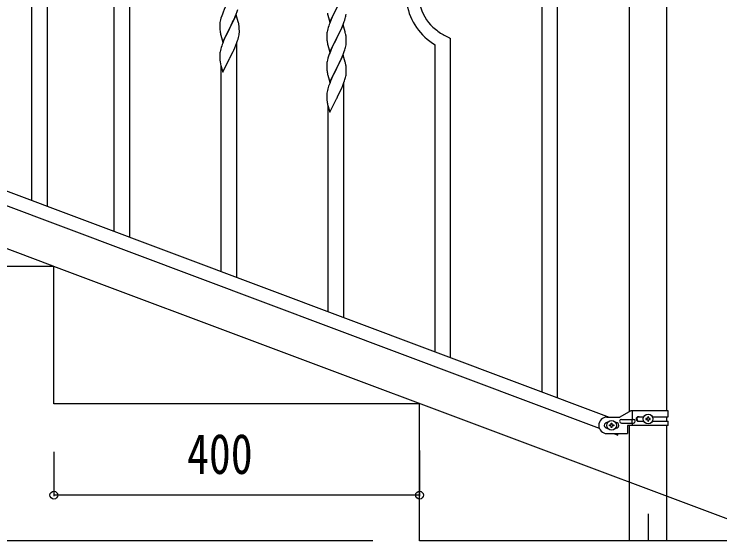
# Model space of a CAD drawing. Units: millimetres, scale not verified. Extents: x -4143 to 4140, y -2900 to 2898.
# Drawn here: x 2711 to 3483, y 698 to 1273 of the extents above; entities that cross this region are included whole.
import ezdxf
from ezdxf.enums import TextEntityAlignment as Align

# ---------------------------------------------------------------- set-up
doc = ezdxf.new("R2010")
doc.units = ezdxf.units.MM
doc.header["$LTSCALE"] = 10
for name, color, linetype in [('0-2_YKK_12', 2, 'Continuous'), ('0-3_YKK_A1', 4, 'Continuous'), ('0-4_YKK_D', 6, 'Continuous')]:
    doc.layers.add(name, color=color, linetype=linetype)
doc.styles.add('ＭＳ ゴシック', font='')
doc.styles.get('ＭＳ ゴシック').set_extended_font_data('MS Gothic')

msp = doc.modelspace()

# ---------------------------------------------------------------- linework, layer by layer
at = {"layer": '0-2_YKK_12'}
msp.add_line((3404.89, 727.16), (3404.89, 697.5), dxfattribs=at)
msp.add_line((3404.89, 727.16), (3404.89, 697.5), dxfattribs=at)
at = {"layer": '0-3_YKK_A1'}
for p, q in [((2730.89, 1069.6), (2730.89, 1926.88)), ((2747.89, 1063.22), (2747.89, 1920.5)), ((3288.89, 860.31), (3288.89, 1717.58)), ((3305.89, 853.93), (3305.89, 1711.21)), ((3384.64, 839), (3384.64, 1627.5)), ((3425.14, 1627.5), (3425.14, 839.79)), ((2837.89, 1029.47), (2837.89, 1378.61)), ((2820.89, 1035.84), (2820.89, 1371.53)), ((3074.39, 1272.12), (3074.6, 1273.45)), ((3188.89, 897.81), (3188.89, 1246.96)), ((2954.89, 985.58), (2954.89, 1241.85)), ((3171.89, 904.19), (3171.89, 1239.88)), ((2937.89, 991.96), (2937.89, 1216.54)), ((3071.89, 941.7), (3071.89, 1197.96)), ((3054.89, 948.07), (3054.89, 1172.66)), ((2658.39, 1096.79), (3362.25, 832.79)), ((2647.53, 1084.85), (3351.38, 820.84)), ((3554.89, 697.5), (2754.89, 997.5)), ((3154.89, 697.5), (3154.89, 847.5)), ((3386.01, 839.79), (3373.89, 832.79)), ((3426.89, 839.79), (3386.01, 839.79)), ((3387.92, 830.29), (3387.92, 839.79)), ((3426.89, 833.29), (3426.89, 839.79)), ((3359.89, 832.79), (3373.89, 832.79)), ((3360.52, 826.79), (3359.89, 826.79)), ((3369.89, 826.79), (3369.26, 826.79)), ((3375.69, 830.29), (3388.77, 830.29)), ((3375.69, 826.29), (3388.77, 826.29)), ((3387.36, 826.29), (3387.36, 830.29)), ((3387.92, 823.79), (3387.92, 826.29)), ((3394.29, 833.29), (3400.22, 833.29)), ((3394.29, 828.29), (3400.21, 828.29)), ((3403.45, 831.27), (3402.49, 831.27)), ((3406.33, 830.31), (3407.29, 830.31)), ((3409.56, 833.29), (3426.89, 833.29)), ((3409.56, 828.29), (3426.89, 828.29)), ((3425.14, 833.29), (3425.14, 828.29)), ((3426.89, 823.79), (3426.89, 828.29)), ((3360.52, 820.79), (3359.89, 820.79)), ((3363.45, 823.31), (3362.49, 823.31)), ((3366.33, 824.27), (3367.29, 824.27)), ((3369.89, 820.79), (3369.26, 820.79)), ((3382.39, 823.79), (3382.39, 814.79)), ((3426.89, 823.79), (3382.39, 823.79)), ((3384.64, 697.5), (3384.64, 823.79)), ((3425.14, 823.79), (3425.14, 697.5)), ((3359.89, 814.79), (3382.39, 814.79)), ((3367.53, 814.79), (3371.62, 813.25)), ((3371.62, 813.25), (3372.19, 814.79)), ((3554.89, 697.5), (3154.89, 697.5))]:
    msp.add_line(p, q, dxfattribs=at)
for points in [[(3054.06, 1274.53), (3054.32, 1273.35), (3054.57, 1272.39), (3056.84, 1264.75), (3064.06, 1279.61), (3064.23, 1279.94), (3068.34, 1288.25), (3069.68, 1291.17), (3070.75, 1293.68), (3072.14, 1297.22), (3072.85, 1299.23), (3073.47, 1301.21), (3073.99, 1303.14), (3074.3, 1304.53), (3074.54, 1305.89), (3074.7, 1307.18), (3074.76, 1308.01), (3074.78, 1308.81), (3074.78, 1309.96), (3074.73, 1311.68), (3074.67, 1312.93), (3074.56, 1314.34)], [(2954.29, 1305.48), (2947.06, 1290.63), (2946.9, 1290.3), (2944.55, 1285.64), (2942.79, 1281.99), (2942.34, 1281.02), (2941.23, 1278.56), (2939.96, 1275.54), (2939.17, 1273.51), (2938.45, 1271.5), (2937.66, 1269.02), (2937.14, 1267.09), (2936.83, 1265.69), (2936.59, 1264.34), (2936.43, 1263.05), (2936.37, 1262.22), (2936.34, 1261.42), (2936.36, 1259.56), (2936.39, 1258.55), (2936.44, 1257.6), (2936.54, 1256.16), (2936.69, 1254.85)], [(3071.29, 1294.46), (3064.06, 1279.61), (3063.72, 1278.94), (3061.11, 1273.74), (3060.01, 1271.44), (3059.34, 1270.01), (3058.23, 1267.55), (3056.56, 1263.51), (3055.99, 1261.99)], [(2937.06, 1252.67), (2937.32, 1251.5), (2937.57, 1250.54), (2939.84, 1242.89), (2947.06, 1257.75), (2947.23, 1258.08), (2948.95, 1261.47), (2950.45, 1264.53), (2951.34, 1266.4), (2952.89, 1269.82), (2953.33, 1270.82), (2954.37, 1273.35), (2955.5, 1276.38), (2956.17, 1278.38)], [(2954.29, 1272.61), (2947.06, 1257.75), (2946.9, 1257.42), (2943.9, 1251.44), (2942.79, 1249.12), (2941.67, 1246.69), (2940.59, 1244.19), (2939.56, 1241.66), (2938.99, 1240.14)], [(2957.02, 1263.07), (2956.8, 1264.01), (2956.55, 1264.97), (2954.29, 1272.61)], [(3053.39, 1251.61), (3053.35, 1250.8), (3053.34, 1250.4), (3053.36, 1248.54), (3053.39, 1247.53), (3053.44, 1246.59), (3053.54, 1245.15), (3053.69, 1243.84), (3053.83, 1242.85), (3054.01, 1241.89), (3054.11, 1241.42), (3054.32, 1240.48), (3054.57, 1239.53), (3056.84, 1231.88), (3064.06, 1246.74), (3064.23, 1247.07), (3066.16, 1250.87), (3067.67, 1253.97), (3068.34, 1255.38), (3069.68, 1258.3), (3070.54, 1260.31), (3071.76, 1263.34), (3072.5, 1265.36), (3073.01, 1266.86), (3073.61, 1268.83), (3073.99, 1270.27)], [(2957.76, 1253.29), (2957.78, 1254.09), (2957.78, 1255.23), (2957.73, 1256.96), (2957.67, 1258.21), (2957.56, 1259.62)], [(3071.29, 1261.6), (3064.06, 1246.74), (3063.9, 1246.41), (3061.55, 1241.75), (3059.79, 1238.1), (3059.34, 1237.14), (3058.23, 1234.68), (3056.96, 1231.66), (3056.17, 1229.63), (3055.45, 1227.61), (3054.66, 1225.13), (3054.14, 1223.21), (3053.83, 1221.81), (3053.59, 1220.46), (3053.43, 1219.16), (3053.37, 1218.33), (3053.34, 1217.53), (3053.36, 1215.67), (3053.39, 1214.66), (3053.44, 1213.72), (3053.54, 1212.28), (3053.69, 1210.96)], [(3054.96, 1258.99), (3054.52, 1257.52), (3054.03, 1255.61), (3053.74, 1254.22), (3053.52, 1252.89)], [(3074.02, 1252.06), (3073.68, 1253.47), (3073.49, 1254.2), (3071.29, 1261.6)], [(2937.11, 1219.57), (2937.32, 1218.63), (2937.64, 1217.43), (2938, 1216.16), (2939.84, 1210.03), (2947.06, 1224.88), (2947.23, 1225.21), (2948.95, 1228.6), (2950.9, 1232.58), (2951.57, 1234), (2952.68, 1236.45), (2953.96, 1239.46), (2955.14, 1242.5), (2955.85, 1244.51), (2956.32, 1246), (2956.87, 1247.94), (2957.2, 1249.35), (2957.47, 1250.72), (2957.66, 1252.03)], [(3074.76, 1242.27), (3074.78, 1243.07), (3074.78, 1244.22), (3074.73, 1245.95), (3074.67, 1247.19), (3074.56, 1248.6)], [(2937.96, 1237.13), (2937.52, 1235.66), (2937.03, 1233.75), (2936.74, 1232.37), (2936.52, 1231.03)], [(3073.87, 1236.92), (3074.2, 1238.34), (3074.47, 1239.7), (3074.66, 1241.02)], [(2936.39, 1229.75), (2936.35, 1228.94), (2936.34, 1228.54), (2936.36, 1226.68), (2936.39, 1225.68), (2936.44, 1224.73), (2936.52, 1223.57)], [(3054.06, 1208.79), (3054.32, 1207.61), (3054.57, 1206.65), (3056.84, 1199.01), (3064.06, 1213.87), (3064.23, 1214.2), (3065.95, 1217.58), (3067.45, 1220.64), (3068.34, 1222.51), (3069.89, 1225.93), (3070.33, 1226.93), (3071.37, 1229.46), (3072.5, 1232.49), (3073.17, 1234.49)], [(3071.29, 1228.73), (3064.06, 1213.87), (3063.9, 1213.54), (3060.9, 1207.56), (3059.79, 1205.23), (3058.67, 1202.8), (3057.59, 1200.3), (3056.56, 1197.77), (3055.99, 1196.25)], [(3074.02, 1219.19), (3073.8, 1220.13), (3073.55, 1221.08), (3071.29, 1228.73)], [(3074.76, 1209.41), (3074.78, 1210.21), (3074.78, 1211.35), (3074.73, 1213.08), (3074.67, 1214.32), (3074.56, 1215.73)], [(3054.11, 1175.69), (3054.32, 1174.75), (3054.64, 1173.54), (3055, 1172.28), (3056.84, 1166.14), (3064.06, 1181), (3064.23, 1181.33), (3065.95, 1184.71), (3067.9, 1188.7), (3068.57, 1190.12), (3069.68, 1192.56), (3070.96, 1195.58), (3072.14, 1198.62), (3072.85, 1200.63), (3073.32, 1202.11), (3073.87, 1204.05), (3074.2, 1205.47), (3074.47, 1206.83), (3074.66, 1208.15)], [(3054.96, 1193.25), (3054.52, 1191.78), (3054.03, 1189.87), (3053.74, 1188.48), (3053.52, 1187.15)], [(3053.39, 1185.87), (3053.35, 1185.06), (3053.34, 1184.66), (3053.36, 1182.8), (3053.39, 1181.79), (3053.44, 1180.85), (3053.52, 1179.69)], [(3154.89, 847.5), (2754.89, 847.5), (2754.89, 997.5), (2354.89, 997.5)], [(3364.41, 825.23), (3364.41, 826.19), (3365.37, 826.19), (3365.37, 825.23)], [(3402.49, 831.27), (3402.49, 830.31), (3403.45, 830.31)], [(3405.37, 832.23), (3405.37, 833.19), (3404.41, 833.19), (3404.41, 832.23)], [(3404.41, 829.35), (3404.41, 828.39), (3405.37, 828.39), (3405.37, 829.35)], [(3407.29, 830.31), (3407.29, 831.27), (3406.33, 831.27)], [(3362.49, 823.31), (3362.49, 824.27), (3363.45, 824.27)], [(3365.37, 822.35), (3365.37, 821.39), (3364.41, 821.39), (3364.41, 822.35)], [(3367.29, 824.27), (3367.29, 823.31), (3366.33, 823.31)]]:
    msp.add_lwpolyline(points, dxfattribs=at)
for centre in [(3404.89, 830.79), (3364.89, 823.79)]:
    msp.add_circle(centre, 5.3, dxfattribs=at)
for centre, radius, start, end in [((3204.56, 1295.48), 64.5, 189.92903, 239.55871), ((3203.1, 1294.69), 48.94, 188.34153, 222.46459), ((3027.82, 1281.19), 47.45, 346.68556, 348.97731), ((2915.54, 1254.36), 42.38, 9.5641, 11.85586), ((2912.75, 1254.76), 45.07, 6.18413, 8.47589), ((3130.59, 1234.74), 79.42, 159.93435, 162.22611), ((3217.38, 1311.44), 70.83, 224.66249, 236.11211), ((2991.29, 1263.01), 55.21, 188.49987, 190.79162), ((2926.33, 1255.29), 31.5, 354.07349, 356.36524), ((3085.33, 1249), 32.04, 173.03232, 175.32407), ((3032.55, 1243.35), 42.37, 9.56725, 11.859), ((3218.86, 1318.45), 77.52, 238.09168, 247.25412), ((3029.7, 1243.75), 45.12, 6.17603, 8.46779), ((3013.63, 1212.89), 79.46, 159.94312, 162.23488), ((3012.77, 1253.21), 63.23, 342.78424, 345.07599), ((3043.34, 1244.27), 31.49, 354.07159, 356.36334), ((2968.38, 1227.14), 32.09, 173.04137, 175.33313), ((2976.36, 1227.03), 39.99, 184.955, 187.24675), ((2997.15, 1231.27), 61.18, 188.73798, 191.02974), ((3032.54, 1210.48), 42.38, 9.5641, 11.85586), ((3029.75, 1210.88), 45.07, 6.18413, 8.47589), ((3108.29, 1219.12), 55.21, 188.49987, 190.79162), ((3043.33, 1211.4), 31.5, 354.07349, 356.36524), ((3130.63, 1169), 79.46, 159.94312, 162.23488), ((3085.38, 1183.26), 32.09, 173.04137, 175.33313), ((3093.36, 1183.14), 39.99, 184.955, 187.24675), ((3114.15, 1187.39), 61.18, 188.73798, 191.02974), ((3359.89, 823.79), 9, 90, 270), ((3359.89, 823.79), 3, 90, 270), ((3369.89, 823.79), 3, 270, 90), ((3375.69, 828.29), 2, 90, 270), ((3388.77, 828.29), 2, 270, 90), ((3394.29, 830.79), 2.5, 90, 270), ((3395.04, 830.79), 2.5, 90, 270), ((3403.45, 832.23), 0.96, 270, 0), ((3403.45, 829.35), 0.96, 0, 90), ((3406.33, 832.23), 0.96, 180, 270), ((3406.33, 829.35), 0.96, 90, 180), ((3363.45, 825.23), 0.96, 270, 0), ((3363.45, 822.35), 0.96, 0, 90), ((3366.33, 825.23), 0.96, 180, 270), ((3366.33, 822.35), 0.96, 90, 180)]:
    msp.add_arc(centre, radius, start, end, dxfattribs=at)
at = {"layer": '0-4_YKK_D'}
for p, q in [((2753.95, 997.85), (2379.8, 1138.16)), ((3154.89, 796.5), (3154.89, 746.5)), ((2754.89, 795), (2754.89, 746.5)), ((3154.89, 747.5), (2754.89, 747.5)), ((3103.89, 697.5), (2203.89, 697.5))]:
    msp.add_line(p, q, dxfattribs=at)
for centre in [(2754.89, 747.5), (3154.89, 747.5)]:
    msp.add_circle(centre, 4.25, dxfattribs=at)

# ---------------------------------------------------------------- texts
at = {"layer": '0-4_YKK_D', "style": 'ＭＳ ゴシック', "width": 0.8}
msp.add_text('400', height=43.99, dxfattribs=at).set_placement((2900.49, 757.5), align=Align.BOTTOM_LEFT)

doc.saveas('drawing.dxf')
